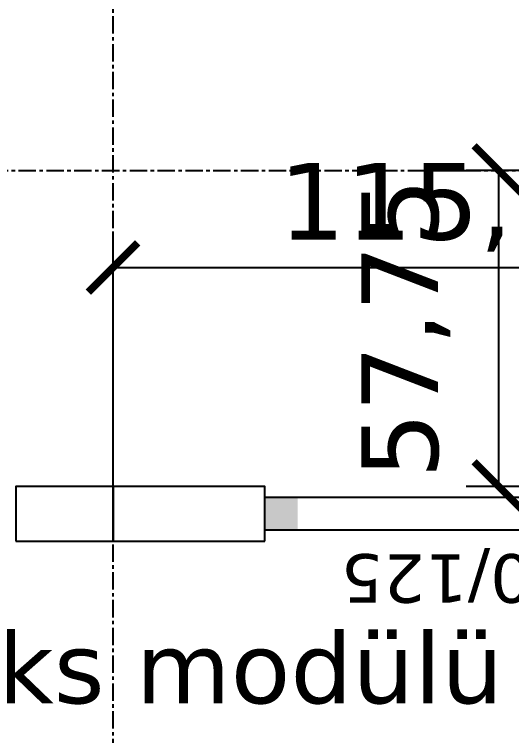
# Model space of a CAD drawing. Header units: centimetres. Extents: x -135 to 4099, y -1210 to 1044.
# Drawn here: x 614.5 to 705.3, y 90.7 to 222.5 of the extents above; entities that cross this region are included whole.
import ezdxf
from ezdxf.enums import TextEntityAlignment as Align

# ---------------------------------------------------------------- set-up
doc = ezdxf.new("R2010")
doc.units = ezdxf.units.CM
doc.linetypes.add('CENTER', pattern=[5.08, 3.175, -0.635, 0.635, -0.635])
for name, color, linetype in [('AKS', 4, 'CENTER'), ('DIS_DUVAR_100', 30, 'Continuous'), ('ODA_ADLARI', 7, 'Continuous'), ('OZEL_PANEL_OLCU_CM', 3, 'Continuous'), ('PENCERE', 10, 'Continuous')]:
    doc.layers.add(name, color=color, linetype=linetype)
doc.styles.add('PORTMAN', font='DejaVuSans.ttf')
doc.styles.get("Standard").update_dxf_attribs({"font": 'DejaVuSans.ttf'})
doc.dimstyles.new('PORTMAN', dxfattribs={"dimtxt": 14, "dimasz": 9, "dimexe": 6, "dimexo": 5, "dimgap": 4, "dimtad": 1, "dimtxsty": 'PORTMAN', "dimblk": 'ARCHTICK', "dimcen": 2.5, "dimazin": 3, "dimtfac": 0.5, "dimtmove": 2, "dimatfit": 3})

# ---------------------------------------------------------------- blocks, each defined once
blk = doc.blocks.new('BOM_D10_1255p0_DIS_K02_SOL')
blk.add_lwpolyline([(107.75, 0), (125.5, 0), (125.5, 10), (107.75, 10)], close=True)
blk = doc.blocks.new('kaynak-pencere-60x125')
at = {"layer": 'PENCERE', "color": 1}
for p, q in [((53375.86, 7992.28), (53385.86, 7992.28)), ((53377.86, 7932.28), (53377.86, 7992.28)), ((53383.86, 7932.28), (53383.86, 7992.28)), ((53375.86, 7932.28), (53385.86, 7932.28))]:
    blk.add_line(p, q, dxfattribs=at)
for points in [[(53377.86, 7992.28), (53377.86, 7986.28), (53383.86, 7992.28), (53383.86, 7986.28)], [(53377.86, 7932.28), (53377.86, 7938.28), (53383.86, 7932.28), (53383.86, 7938.28)]]:
    blk.add_solid(points, dxfattribs=at)
at = {"layer": 'PENCERE', "color": 0, "lineweight": 25}
blk.add_text('60/125', height=8.877, rotation=90, dxfattribs=at).set_placement((53373.47, 7935.61))
blk = doc.blocks.new('BOM_P04_PENCERE_600x1250')
at = {"layer": 'PENCERE'}
blk.add_blockref('kaynak-pencere-60x125', (0, 0), dxfattribs=at)
blk = doc.blocks.new('BOM_D11_1155p0_DIS_P60x125')
for points in [[(0, 87.75), (10, 87.75), (10, 115.5), (0, 115.5)], [(0, 0), (10, 0), (10, 27.75), (0, 27.75)]]:
    blk.add_lwpolyline(points, close=True)
at = {"layer": 'PENCERE'}
blk.add_blockref('BOM_P04_PENCERE_600x1250', (-53375.862, -7904.528), dxfattribs=at)
blk = doc.blocks.new('_ARCHTICK')
at = {"color": 0, "linetype": 'BYBLOCK', "const_width": 0.15}
blk.add_lwpolyline([(-0.5, -0.5), (0.5, 0.5)], dxfattribs=at)

msp = doc.modelspace()

# ---------------------------------------------------------------- linework, layer by layer
at = {"layer": 'AKS'}
for p, q in [((632.5, -35), (632.5, 747)), ((-35, 194), (788, 194))]:
    msp.add_line(p, q, dxfattribs=at)

# ---------------------------------------------------------------- block references
at = {"layer": 'DIS_DUVAR_100'}
msp.add_blockref('BOM_D10_1255p0_DIS_K02_SOL', (507, 126.25), dxfattribs=at)
at = {"layer": 'DIS_DUVAR_100', "rotation": 90}
msp.add_blockref('BOM_D11_1155p0_DIS_P60x125', (748, 126.25), dxfattribs=at)

# ---------------------------------------------------------------- texts
at = {"layer": 'ODA_ADLARI', "style": 'PORTMAN'}
msp.add_text('2,42 x 0,97 aks modülü', height=13, dxfattribs=at).set_placement((598.625, 103.125), align=Align.MIDDLE_CENTER)

# ---------------------------------------------------------------- dimensions: what is measured, and where the dimension line sits
at = {"layer": 'OZEL_PANEL_OLCU_CM'}
msp.add_linear_dim(base=(703, 136.25), p1=(753, 136.25), p2=(753, 194), angle=90, dimstyle='PORTMAN', override={"dimtxt": 14, "dimasz": 9, "dimexe": 6, "dimexo": 5, "dimdec": 2, "dimzin": 8, "dimdsep": 44}, dxfattribs=at).render()
msp.add_linear_dim(base=(632.5, 176.25), p1=(632.5, 126.25), p2=(748, 126.25), dimstyle='PORTMAN', override={"dimtxt": 14, "dimasz": 9, "dimexe": 6, "dimexo": 5, "dimdec": 2, "dimzin": 8, "dimdsep": 44}, dxfattribs=at).render()

doc.saveas('drawing.dxf')
